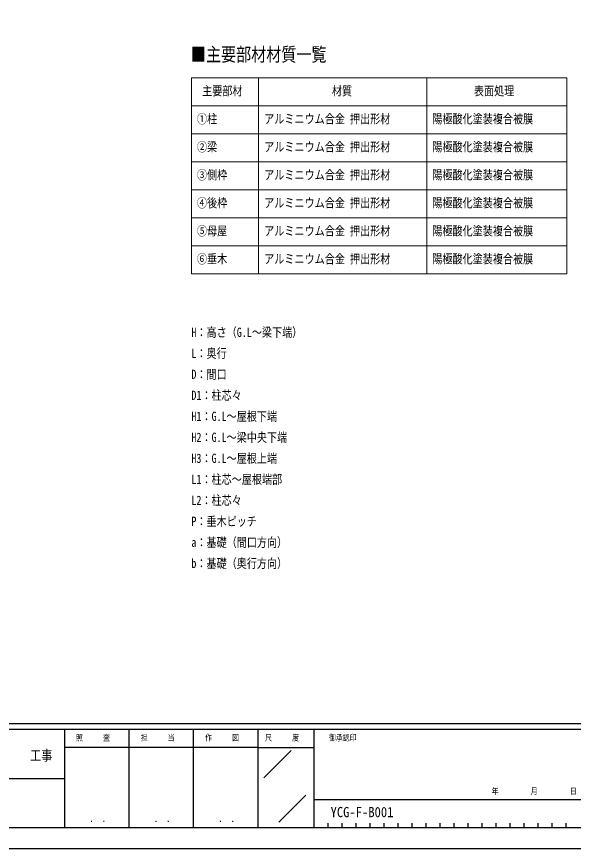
# Model space of a CAD drawing. Units: millimetres, scale not verified. Extents: x -10512 to 10512, y -7425 to 7425.
# Drawn here: x 2812 to 7779, y -7425 to 0 of the extents above; entities that cross this region are included whole.
import ezdxf
from ezdxf.enums import TextEntityAlignment as Align

# ---------------------------------------------------------------- set-up
doc = ezdxf.new("R2010")
doc.units = ezdxf.units.MM
doc.header["$LTSCALE"] = 30
doc.layers.add('0-1_TABLE1', color=7, linetype='Continuous', lineweight=18)
doc.layers.add('0-2_USER1', color=92, linetype='Continuous')
doc.layers.add('0-7_YKK_ZWAK', color=134, linetype='Continuous')
doc.styles.add('ＭＳ ゴシック', font='')
doc.styles.get('ＭＳ ゴシック').set_extended_font_data('MS Gothic')

msp = doc.modelspace()

# ---------------------------------------------------------------- linework, layer by layer
at = {"layer": '0-1_TABLE1'}
for p, q in [((4370.66, -547.13), (7720.66, -547.13)), ((4370.66, -547.13), (4370.66, -2297.13)), ((4970.66, -547.13), (4970.66, -2297.13)), ((6470.66, -547.13), (6470.66, -2297.13)), ((7720.66, -547.13), (7720.66, -2297.13)), ((4370.66, -797.13), (7720.66, -797.13)), ((4370.66, -1047.13), (7720.66, -1047.13)), ((4370.66, -1297.13), (7720.66, -1297.13)), ((4370.66, -1547.13), (7720.66, -1547.13)), ((4370.66, -1797.13), (7720.66, -1797.13)), ((4370.66, -2047.13), (7720.66, -2047.13)), ((4370.66, -2297.13), (7720.66, -2297.13))]:
    msp.add_line(p, q, dxfattribs=at)
at = {"layer": '0-7_YKK_ZWAK'}
for p, q in [((9737.55, -6312.5), (-9762.45, -6312.5)), ((3237.55, -6362.5), (-12.45, -6362.5)), ((3812.55, -6362.5), (3812.55, -7237.5)), ((4387.55, -6362.5), (4387.55, -7237.5)), ((4962.55, -6362.5), (4962.55, -7237.5)), ((5462.55, -6362.5), (4962.55, -6362.5)), ((8043.8, -6362.5), (5462.55, -6362.5)), ((5462.55, -6362.5), (5462.55, -7237.5)), ((4962.55, -6525), (3237.55, -6525)), ((4962.55, -6525), (5462.55, -6525)), ((5017.76, -6795.73), (5262.59, -6550.9)), ((-12.45, -6800), (3237.55, -6800)), ((5151.68, -7189.97), (5392.23, -6949.42)), ((5462.55, -6987.5), (8043.8, -6987.5)), ((5587.55, -7200), (5587.55, -7237.5)), ((5712.55, -7200), (5712.55, -7237.5)), ((5837.55, -7200), (5837.55, -7237.5)), ((5962.55, -7200), (5962.55, -7237.5)), ((6087.55, -7200), (6087.55, -7237.5)), ((6212.55, -7200), (6212.55, -7237.5)), ((6337.55, -7200), (6337.55, -7237.5)), ((6462.55, -7200), (6462.55, -7237.5)), ((6587.55, -7200), (6587.55, -7237.5)), ((6712.55, -7200), (6712.55, -7237.5)), ((6837.55, -7200), (6837.55, -7237.5)), ((6962.55, -7200), (6962.55, -7237.5)), ((7087.55, -7200), (7087.55, -7237.5)), ((7212.55, -7200), (7212.55, -7237.5)), ((7337.55, -7200), (7337.55, -7237.5)), ((7462.55, -7200), (7462.55, -7237.5)), ((7587.55, -7200), (7587.55, -7237.5)), ((7712.55, -7200), (7712.55, -7237.5)), ((-12.45, -7237.5), (3237.55, -7237.5)), ((3237.55, -7237.5), (4962.55, -7237.5)), ((4962.55, -7237.5), (5462.55, -7237.5)), ((5462.55, -7237.5), (8043.8, -7237.5))]:
    msp.add_line(p, q, dxfattribs=at)
msp.add_lwpolyline([(-10512.5, -7425), (10512.5, -7425), (10512.5, 7425), (-10512.5, 7425)], close=True, dxfattribs=at)
msp.add_lwpolyline([(4962.55, -6362.5), (3237.55, -6362.5), (3237.55, -7237.5)], dxfattribs=at)

# ---------------------------------------------------------------- texts
at = {"layer": '0-1_TABLE1', "style": 'ＭＳ ゴシック', "width": 0.8}
for s, p in [('主要部材', (4466.66, -728.38)), ('材質', (5624.66, -728.38)), ('表面処理', (6891.66, -728.38)), ('①柱', (4420.66, -978.38)), ('アルミニウム合金 押出形材', (5020.66, -978.38)), ('陽極酸化塗装複合被膜', (6520.66, -978.38)), ('②梁', (4420.66, -1228.38)), ('アルミニウム合金 押出形材', (5020.66, -1228.38)), ('陽極酸化塗装複合被膜', (6520.66, -1228.38)), ('③側枠', (4420.66, -1478.38)), ('アルミニウム合金 押出形材', (5020.66, -1478.38)), ('陽極酸化塗装複合被膜', (6520.66, -1478.38)), ('④後枠', (4420.66, -1728.38)), ('アルミニウム合金 押出形材', (5020.66, -1728.38)), ('陽極酸化塗装複合被膜', (6520.66, -1728.38)), ('⑤母屋', (4420.66, -1978.38)), ('アルミニウム合金 押出形材', (5020.66, -1978.38)), ('陽極酸化塗装複合被膜', (6520.66, -1978.38)), ('⑥垂木', (4420.66, -2228.38)), ('アルミニウム合金 押出形材', (5020.66, -2228.38)), ('陽極酸化塗装複合被膜', (6520.66, -2228.38))]:
    msp.add_text(s, height=82.48, dxfattribs=at).set_placement(p, align=Align.BOTTOM_LEFT)
at = {"layer": '0-2_USER1', "style": 'ＭＳ ゴシック'}
for s, height, width, p in [('■主要部材材質一覧', 123.2, 0.8, (4366.72, -435.92)), ('H：高さ（G.L～梁下端）', 82.48, 0.8, (4370.66, -2883.73)), ('L：奥行', 82.48, 0.8, (4370.66, -3071.23)), ('D：間口', 82.48, 0.8, (4370.66, -3258.73)), ('D1：柱芯々', 82.48, 0.8, (4370.66, -3446.23)), ('H1：G.L～屋根下端', 82.48, 0.8, (4370.66, -3633.73)), ('H2：G.L～梁中央下端', 82.48, 0.8, (4370.66, -3821.23)), ('H3：G.L～屋根上端', 82.48, 0.8, (4370.66, -4008.73)), ('L1：柱芯～屋根端部', 82.48, 0.8, (4370.66, -4196.23)), ('L2：柱芯々', 82.48, 0.8, (4370.66, -4383.73)), ('P：垂木ピッチ', 82.48, 0.8, (4370.66, -4571.23)), ('a：基礎（間口方向）', 82.48, 0.8, (4370.66, -4758.73)), ('b：基礎（奥行方向）', 82.48, 0.8, (4370.66, -4946.23)), ('YCG-F-B001', 91.64, 0.9, (5612.76, -7174.26))]:
    msp.add_text(s, height=height, dxfattribs=dict(at, width=width)).set_placement(p, align=Align.BOTTOM_LEFT)
at = {"layer": '0-7_YKK_ZWAK', "style": 'ＭＳ ゴシック', "width": 0.8}
for s, height, p in [('照     査', 54.99, (3341.05, -6481.25)), ('担     当', 54.99, (3918.05, -6481.25)), ('作     図', 54.99, (4493.05, -6481.25)), ('尺     度', 54.99, (5028.55, -6481.25)), ('御承認印', 54.99, (5597.85, -6481.25)), ('工事', 91.64, (2930.83, -6668.66)), ('年        月        日', 54.99, (7049.77, -6958.04)), ('． ．', 64.79, (3462.5, -7210.88)), ('． ．', 64.79, (4037.5, -7210.88)), ('． ．', 64.79, (4612.5, -7210.88))]:
    msp.add_text(s, height=height, dxfattribs=at).set_placement(p, align=Align.BOTTOM_LEFT)

doc.saveas('drawing.dxf')
